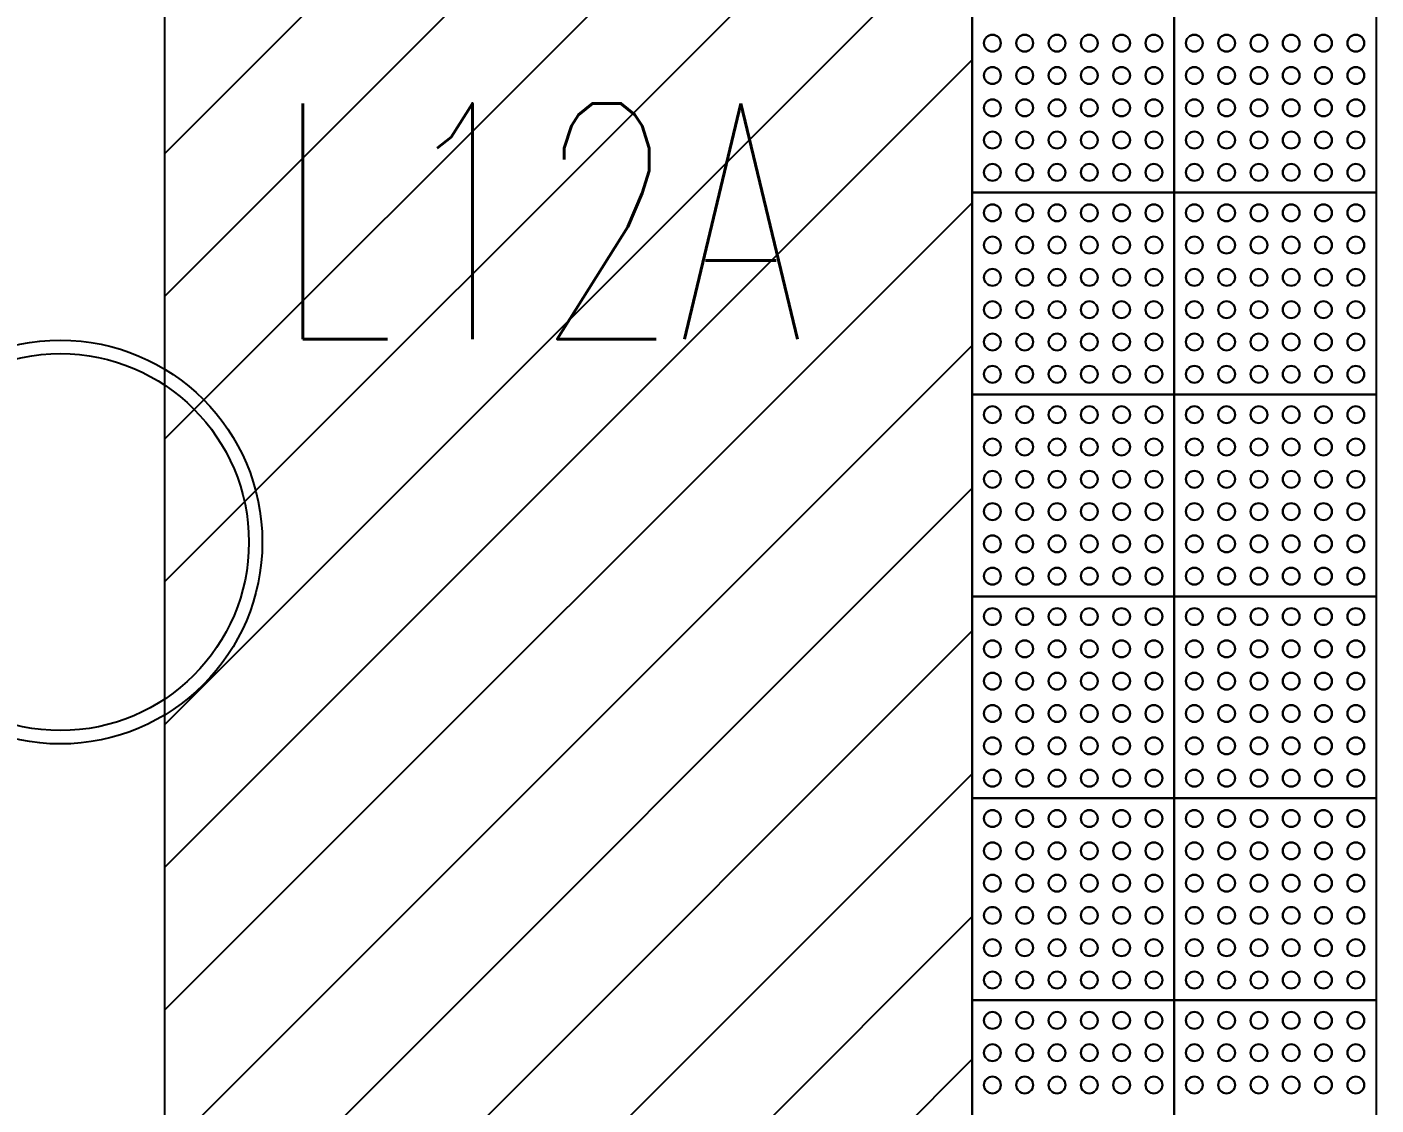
# Model space of a CAD drawing. Header units: millimetres. Extents: x -92759 to 184353, y -15225 to 86714.
# Drawn here: x -56337 to -54333, y 24985 to 26587 of the extents above; entities that cross this region are included whole.
import ezdxf

# ---------------------------------------------------------------- set-up
doc = ezdxf.new("R2010")
doc.units = ezdxf.units.MM
for name, color, linetype in [('0-1', 9, 'Continuous'), ('A-_FLOR----_E', 8, 'Continuous'), ('A-_GENM----_M', 9, 'Continuous'), ('E-LIGHT----E', 1, 'Continuous')]:
    doc.layers.add(name, color=color, linetype=linetype)
doc.layers.add('A-_DETA----_E-6', color=7, linetype='Continuous', true_color=0x969696)
doc.layers.add('A-_DETA----_ED-3', color=7, linetype='Continuous', true_color=0x969696)
doc.styles.add('T3', font='simplex.shx', dxfattribs={"width": 0.7, "height": 300})

# ---------------------------------------------------------------- blocks, each defined once
blk = doc.blocks.new('IDA_Tactile_2_Rows - 2x19-10277044-BLK8_RHH_1ST STOREY PLAN')
at = {"layer": 'A-_GENM----_M'}
for p, q in [((1800, 600), (2100, 600)), ((2100, 300), (2100, 600)), ((2100, 600), (2400, 600)), ((2100, 600), (2100, 300)), ((2400, 300), (2400, 600)), ((2400, 600), (2700, 600)), ((2400, 600), (2400, 300)), ((2700, 300), (2700, 600)), ((2700, 600), (3000, 600)), ((2700, 600), (2700, 300)), ((3000, 300), (3000, 600)), ((3000, 600), (3300, 600)), ((3000, 600), (3000, 300)), ((3300, 300), (3300, 600)), ((3300, 600), (3600, 600)), ((3300, 600), (3300, 300)), ((2100, 300), (1800, 300)), ((1800, 300), (2100, 300)), ((2400, 300), (2100, 300)), ((2100, 0), (2100, 300)), ((2100, 300), (2400, 300)), ((2100, 300), (2100, 0)), ((2700, 300), (2400, 300)), ((2400, 0), (2400, 300)), ((2400, 300), (2700, 300)), ((2400, 300), (2400, 0)), ((3000, 300), (2700, 300)), ((2700, 0), (2700, 300)), ((2700, 300), (3000, 300)), ((2700, 300), (2700, 0)), ((3300, 300), (3000, 300)), ((3000, 0), (3000, 300)), ((3000, 300), (3300, 300)), ((3000, 300), (3000, 0)), ((3600, 300), (3300, 300)), ((3300, 0), (3300, 300)), ((3300, 300), (3600, 300)), ((3300, 300), (3300, 0)), ((2100, 0), (1800, 0)), ((2400, 0), (2100, 0)), ((2700, 0), (2400, 0)), ((3000, 0), (2700, 0)), ((3300, 0), (3000, 0)), ((3600, 0), (3300, 0))]:
    blk.add_line(p, q, dxfattribs=at)
for centre in [(1878, 570), (1878, 570), (1926, 570), (1926, 570), (1974, 570), (1974, 570), (2022, 570), (2022, 570), (2070, 570), (2070, 570), (2130, 570), (2130, 570), (2178, 570), (2178, 570), (2226, 570), (2226, 570), (2274, 570), (2274, 570), (2322, 570), (2322, 570), (2370, 570), (2370, 570), (2430, 570), (2430, 570), (2478, 570), (2478, 570), (2526, 570), (2526, 570), (2574, 570), (2574, 570), (2622, 570), (2622, 570), (2670, 570), (2670, 570), (2730, 570), (2730, 570), (2778, 570), (2778, 570), (2826, 570), (2826, 570), (2874, 570), (2874, 570), (2922, 570), (2922, 570), (2970, 570), (2970, 570), (3030, 570), (3030, 570), (3078, 570), (3078, 570), (3126, 570), (3126, 570), (3174, 570), (3174, 570), (3222, 570), (3222, 570), (3270, 570), (3270, 570), (3330, 570), (3330, 570), (3378, 570), (3378, 570), (3426, 570), (3426, 570), (1878, 522), (1878, 522), (1926, 522), (1926, 522), (1974, 522), (1974, 522), (2022, 522), (2022, 522), (2070, 522), (2070, 522), (2130, 522), (2130, 522), (2178, 522), (2178, 522), (2226, 522), (2226, 522), (2274, 522), (2274, 522), (2322, 522), (2322, 522), (2370, 522), (2370, 522), (2430, 522), (2430, 522), (2478, 522), (2478, 522), (2526, 522), (2526, 522), (2574, 522), (2574, 522), (2622, 522), (2622, 522), (2670, 522), (2670, 522), (2730, 522), (2730, 522), (2778, 522), (2778, 522), (2826, 522), (2826, 522), (2874, 522), (2874, 522), (2922, 522), (2922, 522), (2970, 522), (2970, 522), (3030, 522), (3030, 522), (3078, 522), (3078, 522), (3126, 522), (3126, 522), (3174, 522), (3174, 522), (3222, 522), (3222, 522), (3270, 522), (3270, 522), (3330, 522), (3330, 522), (3378, 522), (3378, 522), (3426, 522), (3426, 522), (1878, 474), (1878, 474), (1926, 474), (1926, 474), (1974, 474), (1974, 474), (2022, 474), (2022, 474), (2070, 474), (2070, 474), (2130, 474), (2130, 474), (2178, 474), (2178, 474), (2226, 474), (2226, 474), (2274, 474), (2274, 474), (2322, 474), (2322, 474), (2370, 474), (2370, 474), (2430, 474), (2430, 474), (2478, 474), (2478, 474), (2526, 474), (2526, 474), (2574, 474), (2574, 474), (2622, 474), (2622, 474), (2670, 474), (2670, 474), (2730, 474), (2730, 474), (2778, 474), (2778, 474), (2826, 474), (2826, 474), (2874, 474), (2874, 474), (2922, 474), (2922, 474), (2970, 474), (2970, 474), (3030, 474), (3030, 474), (3078, 474), (3078, 474), (3126, 474), (3126, 474), (3174, 474), (3174, 474), (3222, 474), (3222, 474), (3270, 474), (3270, 474), (3330, 474), (3330, 474), (3378, 474), (3378, 474), (3426, 474), (3426, 474), (1878, 426), (1878, 426), (1926, 426), (1926, 426), (1974, 426), (1974, 426), (2022, 426), (2022, 426), (2070, 426), (2070, 426), (2130, 426), (2130, 426), (2178, 426), (2178, 426), (2226, 426), (2226, 426), (2274, 426), (2274, 426), (2322, 426), (2322, 426), (2370, 426), (2370, 426), (2430, 426), (2430, 426), (2478, 426), (2478, 426), (2526, 426), (2526, 426), (2574, 426), (2574, 426), (2622, 426), (2622, 426), (2670, 426), (2670, 426), (2730, 426), (2730, 426), (2778, 426), (2778, 426), (2826, 426), (2826, 426), (2874, 426), (2874, 426), (2922, 426), (2922, 426), (2970, 426), (2970, 426), (3030, 426), (3030, 426), (3078, 426), (3078, 426), (3126, 426), (3126, 426), (3174, 426), (3174, 426), (3222, 426), (3222, 426), (3270, 426), (3270, 426), (3330, 426), (3330, 426), (3378, 426), (3378, 426), (3426, 426), (3426, 426), (1878, 378), (1878, 378), (1926, 378), (1926, 378), (1974, 378), (1974, 378), (2022, 378), (2022, 378), (2070, 378), (2070, 378), (2130, 378), (2130, 378), (2178, 378), (2178, 378), (2226, 378), (2226, 378), (2274, 378), (2274, 378), (2322, 378), (2322, 378), (2370, 378), (2370, 378), (2430, 378), (2430, 378), (2478, 378), (2478, 378), (2526, 378), (2526, 378), (2574, 378), (2574, 378), (2622, 378), (2622, 378), (2670, 378), (2670, 378), (2730, 378), (2730, 378), (2778, 378), (2778, 378), (2826, 378), (2826, 378), (2874, 378), (2874, 378), (2922, 378), (2922, 378), (2970, 378), (2970, 378), (3030, 378), (3030, 378), (3078, 378), (3078, 378), (3126, 378), (3126, 378), (3174, 378), (3174, 378), (3222, 378), (3222, 378), (3270, 378), (3270, 378), (3330, 378), (3330, 378), (3378, 378), (3378, 378), (3426, 378), (3426, 378), (1878, 330), (1878, 330), (1926, 330), (1926, 330), (1974, 330), (1974, 330), (2022, 330), (2022, 330), (2070, 330), (2070, 330), (2130, 330), (2130, 330), (2178, 330), (2178, 330), (2226, 330), (2226, 330), (2274, 330), (2274, 330), (2322, 330), (2322, 330), (2370, 330), (2370, 330), (2430, 330), (2430, 330), (2478, 330), (2478, 330), (2526, 330), (2526, 330), (2574, 330), (2574, 330), (2622, 330), (2622, 330), (2670, 330), (2670, 330), (2730, 330), (2730, 330), (2778, 330), (2778, 330), (2826, 330), (2826, 330), (2874, 330), (2874, 330), (2922, 330), (2922, 330), (2970, 330), (2970, 330), (3030, 330), (3030, 330), (3078, 330), (3078, 330), (3126, 330), (3126, 330), (3174, 330), (3174, 330), (3222, 330), (3222, 330), (3270, 330), (3270, 330), (3330, 330), (3330, 330), (3378, 330), (3378, 330), (3426, 330), (3426, 330), (1878, 270), (1878, 270), (1926, 270), (1926, 270), (1974, 270), (1974, 270), (2022, 270), (2022, 270), (2070, 270), (2070, 270), (2130, 270), (2130, 270), (2178, 270), (2178, 270), (2226, 270), (2226, 270), (2274, 270), (2274, 270), (2322, 270), (2322, 270), (2370, 270), (2370, 270), (2430, 270), (2430, 270), (2478, 270), (2478, 270), (2526, 270), (2526, 270), (2574, 270), (2574, 270), (2622, 270), (2622, 270), (2670, 270), (2670, 270), (2730, 270), (2730, 270), (2778, 270), (2778, 270), (2826, 270), (2826, 270), (2874, 270), (2874, 270), (2922, 270), (2922, 270), (2970, 270), (2970, 270), (3030, 270), (3030, 270), (3078, 270), (3078, 270), (3126, 270), (3126, 270), (3174, 270), (3174, 270), (3222, 270), (3222, 270), (3270, 270), (3270, 270), (3330, 270), (3330, 270), (3378, 270), (3378, 270), (3426, 270), (3426, 270), (1878, 222), (1878, 222), (1926, 222), (1926, 222), (1974, 222), (1974, 222), (2022, 222), (2022, 222), (2070, 222), (2070, 222), (2130, 222), (2130, 222), (2178, 222), (2178, 222), (2226, 222), (2226, 222), (2274, 222), (2274, 222), (2322, 222), (2322, 222), (2370, 222), (2370, 222), (2430, 222), (2430, 222), (2478, 222), (2478, 222), (2526, 222), (2526, 222), (2574, 222), (2574, 222), (2622, 222), (2622, 222), (2670, 222), (2670, 222), (2730, 222), (2730, 222), (2778, 222), (2778, 222), (2826, 222), (2826, 222), (2874, 222), (2874, 222), (2922, 222), (2922, 222), (2970, 222), (2970, 222), (3030, 222), (3030, 222), (3078, 222), (3078, 222), (3126, 222), (3126, 222), (3174, 222), (3174, 222), (3222, 222), (3222, 222), (3270, 222), (3270, 222), (3330, 222), (3330, 222), (3378, 222), (3378, 222), (3426, 222), (3426, 222), (1878, 174), (1878, 174), (1926, 174), (1926, 174), (1974, 174), (1974, 174), (2022, 174), (2022, 174), (2070, 174), (2070, 174), (2130, 174), (2130, 174), (2178, 174), (2178, 174), (2226, 174), (2226, 174), (2274, 174), (2274, 174), (2322, 174), (2322, 174), (2370, 174), (2370, 174), (2430, 174), (2430, 174), (2478, 174), (2478, 174), (2526, 174), (2526, 174), (2574, 174), (2574, 174), (2622, 174), (2622, 174), (2670, 174), (2670, 174), (2730, 174), (2730, 174), (2778, 174), (2778, 174), (2826, 174), (2826, 174), (2874, 174), (2874, 174), (2922, 174), (2922, 174), (2970, 174), (2970, 174), (3030, 174), (3030, 174), (3078, 174), (3078, 174), (3126, 174), (3126, 174), (3174, 174), (3174, 174), (3222, 174), (3222, 174), (3270, 174), (3270, 174), (3330, 174), (3330, 174), (3378, 174), (3378, 174), (3426, 174), (3426, 174), (1878, 126), (1878, 126), (1926, 126), (1926, 126), (1974, 126), (1974, 126), (2022, 126), (2022, 126), (2070, 126), (2070, 126), (2130, 126), (2130, 126), (2178, 126), (2178, 126), (2226, 126), (2226, 126), (2274, 126), (2274, 126), (2322, 126), (2322, 126), (2370, 126), (2370, 126), (2430, 126), (2430, 126), (2478, 126), (2478, 126), (2526, 126), (2526, 126), (2574, 126), (2574, 126), (2622, 126), (2622, 126), (2670, 126), (2670, 126), (2730, 126), (2730, 126), (2778, 126), (2778, 126), (2826, 126), (2826, 126), (2874, 126), (2874, 126), (2922, 126), (2922, 126), (2970, 126), (2970, 126), (3030, 126), (3030, 126), (3078, 126), (3078, 126), (3126, 126), (3126, 126), (3174, 126), (3174, 126), (3222, 126), (3222, 126), (3270, 126), (3270, 126), (3330, 126), (3330, 126), (3378, 126), (3378, 126), (3426, 126), (3426, 126), (1878, 78), (1878, 78), (1926, 78), (1926, 78), (1974, 78), (1974, 78), (2022, 78), (2022, 78), (2070, 78), (2070, 78), (2130, 78), (2130, 78), (2178, 78), (2178, 78), (2226, 78), (2226, 78), (2274, 78), (2274, 78), (2322, 78), (2322, 78), (2370, 78), (2370, 78), (2430, 78), (2430, 78), (2478, 78), (2478, 78), (2526, 78), (2526, 78), (2574, 78), (2574, 78), (2622, 78), (2622, 78), (2670, 78), (2670, 78), (2730, 78), (2730, 78), (2778, 78), (2778, 78), (2826, 78), (2826, 78), (2874, 78), (2874, 78), (2922, 78), (2922, 78), (2970, 78), (2970, 78), (3030, 78), (3030, 78), (3078, 78), (3078, 78), (3126, 78), (3126, 78), (3174, 78), (3174, 78), (3222, 78), (3222, 78), (3270, 78), (3270, 78), (3330, 78), (3330, 78), (3378, 78), (3378, 78), (3426, 78), (3426, 78), (1878, 30), (1878, 30), (1926, 30), (1926, 30), (1974, 30), (1974, 30), (2022, 30), (2022, 30), (2070, 30), (2070, 30), (2130, 30), (2130, 30), (2178, 30), (2178, 30), (2226, 30), (2226, 30), (2274, 30), (2274, 30), (2322, 30), (2322, 30), (2370, 30), (2370, 30), (2430, 30), (2430, 30), (2478, 30), (2478, 30), (2526, 30), (2526, 30), (2574, 30), (2574, 30), (2622, 30), (2622, 30), (2670, 30), (2670, 30), (2730, 30), (2730, 30), (2778, 30), (2778, 30), (2826, 30), (2826, 30), (2874, 30), (2874, 30), (2922, 30), (2922, 30), (2970, 30), (2970, 30), (3030, 30), (3030, 30), (3078, 30), (3078, 30), (3126, 30), (3126, 30), (3174, 30), (3174, 30), (3222, 30), (3222, 30), (3270, 30), (3270, 30), (3330, 30), (3330, 30), (3378, 30), (3378, 30), (3426, 30), (3426, 30)]:
    blk.add_circle(centre, 12.5, dxfattribs=at)
for centre, start, end in [((1878, 570), 0, 180), ((1926, 570), 0, 180), ((1974, 570), 0, 180), ((2022, 570), 0, 180), ((2070, 570), 0, 180), ((2130, 570), 0, 180), ((2178, 570), 0, 180), ((2226, 570), 0, 180), ((2274, 570), 0, 180), ((2322, 570), 0, 180), ((2370, 570), 0, 180), ((2430, 570), 0, 180), ((2478, 570), 0, 180), ((2526, 570), 0, 180), ((2574, 570), 0, 180), ((2622, 570), 0, 180), ((2670, 570), 0, 180), ((2730, 570), 0, 180), ((2778, 570), 0, 180), ((2826, 570), 0, 180), ((2874, 570), 0, 180), ((2922, 570), 0, 180), ((2970, 570), 0, 180), ((3030, 570), 0, 180), ((3078, 570), 0, 180), ((3126, 570), 0, 180), ((3174, 570), 0, 180), ((3222, 570), 0, 180), ((3270, 570), 0, 180), ((3330, 570), 0, 180), ((3378, 570), 0, 180), ((3426, 570), 0, 180), ((1878, 570), 180, 360), ((1926, 570), 180, 360), ((1974, 570), 180, 360), ((2022, 570), 180, 360), ((2070, 570), 180, 360), ((2130, 570), 180, 0), ((2178, 570), 180, 360), ((2226, 570), 180, 360), ((2274, 570), 180, 360), ((2322, 570), 180, 360), ((2370, 570), 180, 360), ((2430, 570), 180, 0), ((2478, 570), 180, 360), ((2526, 570), 180, 360), ((2574, 570), 180, 360), ((2622, 570), 180, 360), ((2670, 570), 180, 360), ((2730, 570), 180, 0), ((2778, 570), 180, 360), ((2826, 570), 180, 360), ((2874, 570), 180, 360), ((2922, 570), 180, 360), ((2970, 570), 180, 360), ((3030, 570), 180, 0), ((3078, 570), 180, 360), ((3126, 570), 180, 360), ((3174, 570), 180, 360), ((3222, 570), 180, 360), ((3270, 570), 180, 360), ((3330, 570), 180, 0), ((3378, 570), 180, 360), ((3426, 570), 180, 360), ((1878, 522), 0, 180), ((1878, 522), 180, 0), ((1926, 522), 0, 180), ((1926, 522), 180, 360), ((1974, 522), 0, 180), ((1974, 522), 180, 0), ((2022, 522), 0, 180), ((2022, 522), 180, 0), ((2070, 522), 0, 180), ((2070, 522), 180, 360), ((2130, 522), 0, 180), ((2130, 522), 180, 360), ((2178, 522), 0, 180), ((2178, 522), 180, 0), ((2226, 522), 0, 180), ((2226, 522), 180, 360), ((2274, 522), 0, 180), ((2274, 522), 180, 0), ((2322, 522), 0, 180), ((2322, 522), 180, 0), ((2370, 522), 0, 180), ((2370, 522), 180, 360), ((2430, 522), 0, 180), ((2430, 522), 180, 360), ((2478, 522), 0, 180), ((2478, 522), 180, 0), ((2526, 522), 0, 180), ((2526, 522), 180, 360), ((2574, 522), 0, 180), ((2574, 522), 180, 0), ((2622, 522), 0, 180), ((2622, 522), 180, 0), ((2670, 522), 0, 180), ((2670, 522), 180, 360), ((2730, 522), 0, 180), ((2730, 522), 180, 360), ((2778, 522), 0, 180), ((2778, 522), 180, 0), ((2826, 522), 0, 180), ((2826, 522), 180, 360), ((2874, 522), 0, 180), ((2874, 522), 180, 0), ((2922, 522), 0, 180), ((2922, 522), 180, 0), ((2970, 522), 0, 180), ((2970, 522), 180, 360), ((3030, 522), 0, 180), ((3030, 522), 180, 360), ((3078, 522), 0, 180), ((3078, 522), 180, 0), ((3126, 522), 0, 180), ((3126, 522), 180, 360), ((3174, 522), 0, 180), ((3174, 522), 180, 0), ((3222, 522), 0, 180), ((3222, 522), 180, 0), ((3270, 522), 0, 180), ((3270, 522), 180, 360), ((3330, 522), 0, 180), ((3330, 522), 180, 360), ((3378, 522), 0, 180), ((3378, 522), 180, 0), ((3426, 522), 0, 180), ((3426, 522), 180, 360), ((1878, 474), 0, 180), ((1926, 474), 0, 180), ((1974, 474), 0, 180), ((2022, 474), 0, 180), ((2070, 474), 0, 180), ((2130, 474), 0, 180), ((2178, 474), 0, 180), ((2226, 474), 0, 180), ((2274, 474), 0, 180), ((2322, 474), 0, 180), ((2370, 474), 0, 180), ((2430, 474), 0, 180), ((2478, 474), 0, 180), ((2526, 474), 0, 180), ((2574, 474), 0, 180), ((2622, 474), 0, 180), ((2670, 474), 0, 180), ((2730, 474), 0, 180), ((2778, 474), 0, 180), ((2826, 474), 0, 180), ((2874, 474), 0, 180), ((2922, 474), 0, 180), ((2970, 474), 0, 180), ((3030, 474), 0, 180), ((3078, 474), 0, 180), ((3126, 474), 0, 180), ((3174, 474), 0, 180), ((3222, 474), 0, 180), ((3270, 474), 0, 180), ((3330, 474), 0, 180), ((3378, 474), 0, 180), ((3426, 474), 0, 180), ((1878, 474), 180, 360), ((1926, 474), 180, 360), ((1974, 474), 180, 360), ((2022, 474), 180, 360), ((2070, 474), 180, 360), ((2130, 474), 180, 360), ((2178, 474), 180, 360), ((2226, 474), 180, 360), ((2274, 474), 180, 360), ((2322, 474), 180, 360), ((2370, 474), 180, 360), ((2430, 474), 180, 360), ((2478, 474), 180, 360), ((2526, 474), 180, 360), ((2574, 474), 180, 360), ((2622, 474), 180, 360), ((2670, 474), 180, 360), ((2730, 474), 180, 360), ((2778, 474), 180, 360), ((2826, 474), 180, 360), ((2874, 474), 180, 360), ((2922, 474), 180, 360), ((2970, 474), 180, 360), ((3030, 474), 180, 360), ((3078, 474), 180, 360), ((3126, 474), 180, 360), ((3174, 474), 180, 360), ((3222, 474), 180, 360), ((3270, 474), 180, 360), ((3330, 474), 180, 360), ((3378, 474), 180, 360), ((3426, 474), 180, 360), ((1878, 426), 0, 180), ((1878, 426), 180, 360), ((1926, 426), 0, 180), ((1926, 426), 180, 360), ((1974, 426), 0, 180), ((1974, 426), 180, 360), ((2022, 426), 0, 180), ((2022, 426), 180, 360), ((2070, 426), 0, 180), ((2070, 426), 180, 360), ((2130, 426), 0, 180), ((2130, 426), 180, 360), ((2178, 426), 0, 180), ((2178, 426), 180, 360), ((2226, 426), 0, 180), ((2226, 426), 180, 360), ((2274, 426), 0, 180), ((2274, 426), 180, 360), ((2322, 426), 0, 180), ((2322, 426), 180, 360), ((2370, 426), 0, 180), ((2370, 426), 180, 360), ((2430, 426), 0, 180), ((2430, 426), 180, 360), ((2478, 426), 0, 180), ((2478, 426), 180, 360), ((2526, 426), 0, 180), ((2526, 426), 180, 360), ((2574, 426), 0, 180), ((2574, 426), 180, 360), ((2622, 426), 0, 180), ((2622, 426), 180, 360), ((2670, 426), 0, 180), ((2670, 426), 180, 360), ((2730, 426), 0, 180), ((2730, 426), 180, 360), ((2778, 426), 0, 180), ((2778, 426), 180, 360), ((2826, 426), 0, 180), ((2826, 426), 180, 360), ((2874, 426), 0, 180), ((2874, 426), 180, 360), ((2922, 426), 0, 180), ((2922, 426), 180, 360), ((2970, 426), 0, 180), ((2970, 426), 180, 360), ((3030, 426), 0, 180), ((3030, 426), 180, 360), ((3078, 426), 0, 180), ((3078, 426), 180, 360), ((3126, 426), 0, 180), ((3126, 426), 180, 360), ((3174, 426), 0, 180), ((3174, 426), 180, 360), ((3222, 426), 0, 180), ((3222, 426), 180, 360), ((3270, 426), 0, 180), ((3270, 426), 180, 360), ((3330, 426), 0, 180), ((3330, 426), 180, 360), ((3378, 426), 0, 180), ((3378, 426), 180, 360), ((3426, 426), 0, 180), ((3426, 426), 180, 360), ((1878, 378), 0, 180), ((1926, 378), 0, 180), ((1974, 378), 0, 180), ((2022, 378), 0, 180), ((2070, 378), 0, 180), ((2130, 378), 0, 180), ((2178, 378), 0, 180), ((2226, 378), 0, 180), ((2274, 378), 0, 180), ((2322, 378), 0, 180), ((2370, 378), 0, 180), ((2430, 378), 0, 180), ((2478, 378), 0, 180), ((2526, 378), 0, 180), ((2574, 378), 0, 180), ((2622, 378), 0, 180), ((2670, 378), 0, 180), ((2730, 378), 0, 180), ((2778, 378), 0, 180), ((2826, 378), 0, 180), ((2874, 378), 0, 180), ((2922, 378), 0, 180), ((2970, 378), 0, 180), ((3030, 378), 0, 180), ((3078, 378), 0, 180), ((3126, 378), 0, 180), ((3174, 378), 0, 180), ((3222, 378), 0, 180), ((3270, 378), 0, 180), ((3330, 378), 0, 180), ((3378, 378), 0, 180), ((3426, 378), 0, 180), ((1878, 378), 180, 360), ((1926, 378), 180, 360), ((1974, 378), 180, 360), ((2022, 378), 180, 360), ((2070, 378), 180, 360), ((2130, 378), 180, 360), ((2178, 378), 180, 360), ((2226, 378), 180, 360), ((2274, 378), 180, 360), ((2322, 378), 180, 360), ((2370, 378), 180, 360), ((2430, 378), 180, 360), ((2478, 378), 180, 360), ((2526, 378), 180, 360), ((2574, 378), 180, 360), ((2622, 378), 180, 360), ((2670, 378), 180, 360), ((2730, 378), 180, 360), ((2778, 378), 180, 360), ((2826, 378), 180, 360), ((2874, 378), 180, 360), ((2922, 378), 180, 360), ((2970, 378), 180, 360), ((3030, 378), 180, 360), ((3078, 378), 180, 360), ((3126, 378), 180, 360), ((3174, 378), 180, 360), ((3222, 378), 180, 360), ((3270, 378), 180, 360), ((3330, 378), 180, 360), ((3378, 378), 180, 360), ((3426, 378), 180, 360), ((1878, 330), 0, 180), ((1926, 330), 0, 180), ((1974, 330), 0, 180), ((2022, 330), 0, 180), ((2070, 330), 0, 180), ((2130, 330), 0, 180), ((2178, 330), 0, 180), ((2226, 330), 0, 180), ((2274, 330), 0, 180), ((2322, 330), 0, 180), ((2370, 330), 0, 180), ((2430, 330), 0, 180), ((2478, 330), 0, 180), ((2526, 330), 0, 180), ((2574, 330), 0, 180), ((2622, 330), 0, 180), ((2670, 330), 0, 180), ((2730, 330), 0, 180), ((2778, 330), 0, 180), ((2826, 330), 0, 180), ((2874, 330), 0, 180), ((2922, 330), 0, 180), ((2970, 330), 0, 180), ((3030, 330), 0, 180), ((3078, 330), 0, 180), ((3126, 330), 0, 180), ((3174, 330), 0, 180), ((3222, 330), 0, 180), ((3270, 330), 0, 180), ((3330, 330), 0, 180), ((3378, 330), 0, 180), ((3426, 330), 0, 180), ((1878, 330), 180, 360), ((1926, 330), 180, 360), ((1974, 330), 180, 360), ((2022, 330), 180, 360), ((2070, 330), 180, 360), ((2130, 330), 180, 360), ((2178, 330), 180, 360), ((2226, 330), 180, 360), ((2274, 330), 180, 360), ((2322, 330), 180, 360), ((2370, 330), 180, 360), ((2430, 330), 180, 360), ((2478, 330), 180, 360), ((2526, 330), 180, 360), ((2574, 330), 180, 360), ((2622, 330), 180, 360), ((2670, 330), 180, 360), ((2730, 330), 180, 360), ((2778, 330), 180, 360), ((2826, 330), 180, 360), ((2874, 330), 180, 360), ((2922, 330), 180, 360), ((2970, 330), 180, 360), ((3030, 330), 180, 360), ((3078, 330), 180, 360), ((3126, 330), 180, 360), ((3174, 330), 180, 360), ((3222, 330), 180, 360), ((3270, 330), 180, 360), ((3330, 330), 180, 360), ((3378, 330), 180, 360), ((3426, 330), 180, 360), ((1878, 270), 0, 180), ((1926, 270), 0, 180), ((1974, 270), 0, 180), ((2022, 270), 0, 180), ((2070, 270), 0, 180), ((2130, 270), 0, 180), ((2178, 270), 0, 180), ((2226, 270), 0, 180), ((2274, 270), 0, 180), ((2322, 270), 0, 180), ((2370, 270), 0, 180), ((2430, 270), 0, 180), ((2478, 270), 0, 180), ((2526, 270), 0, 180), ((2574, 270), 0, 180), ((2622, 270), 0, 180), ((2670, 270), 0, 180), ((2730, 270), 0, 180), ((2778, 270), 0, 180), ((2826, 270), 0, 180), ((2874, 270), 0, 180), ((2922, 270), 0, 180), ((2970, 270), 0, 180), ((3030, 270), 0, 180), ((3078, 270), 0, 180), ((3126, 270), 0, 180), ((3174, 270), 0, 180), ((3222, 270), 0, 180), ((3270, 270), 0, 180), ((3330, 270), 0, 180), ((3378, 270), 0, 180), ((3426, 270), 0, 180), ((1878, 270), 180, 360), ((1926, 270), 180, 360), ((1974, 270), 180, 360), ((2022, 270), 180, 360), ((2070, 270), 180, 360), ((2130, 270), 180, 360), ((2178, 270), 180, 360), ((2226, 270), 180, 360), ((2274, 270), 180, 360), ((2322, 270), 180, 360), ((2370, 270), 180, 360), ((2430, 270), 180, 360), ((2478, 270), 180, 360), ((2526, 270), 180, 360), ((2574, 270), 180, 360), ((2622, 270), 180, 360), ((2670, 270), 180, 360), ((2730, 270), 180, 360), ((2778, 270), 180, 360), ((2826, 270), 180, 360), ((2874, 270), 180, 360), ((2922, 270), 180, 360), ((2970, 270), 180, 360), ((3030, 270), 180, 360), ((3078, 270), 180, 360), ((3126, 270), 180, 360), ((3174, 270), 180, 360), ((3222, 270), 180, 360), ((3270, 270), 180, 360), ((3330, 270), 180, 360), ((3378, 270), 180, 360), ((3426, 270), 180, 360), ((1878, 222), 0, 180), ((1878, 222), 180, 360), ((1926, 222), 0, 180), ((1926, 222), 180, 360), ((1974, 222), 0, 180), ((1974, 222), 180, 360), ((2022, 222), 0, 180), ((2022, 222), 180, 360), ((2070, 222), 0, 180), ((2070, 222), 180, 360), ((2130, 222), 0, 180), ((2130, 222), 180, 360), ((2178, 222), 0, 180), ((2178, 222), 180, 360), ((2226, 222), 0, 180), ((2226, 222), 180, 360), ((2274, 222), 0, 180), ((2274, 222), 180, 360), ((2322, 222), 0, 180), ((2322, 222), 180, 360), ((2370, 222), 0, 180), ((2370, 222), 180, 360), ((2430, 222), 0, 180), ((2430, 222), 180, 360), ((2478, 222), 0, 180), ((2478, 222), 180, 360), ((2526, 222), 0, 180), ((2526, 222), 180, 360), ((2574, 222), 0, 180), ((2574, 222), 180, 360), ((2622, 222), 0, 180), ((2622, 222), 180, 360), ((2670, 222), 0, 180), ((2670, 222), 180, 360), ((2730, 222), 0, 180), ((2730, 222), 180, 360), ((2778, 222), 0, 180), ((2778, 222), 180, 360), ((2826, 222), 0, 180), ((2826, 222), 180, 360), ((2874, 222), 0, 180), ((2874, 222), 180, 360), ((2922, 222), 0, 180), ((2922, 222), 180, 360), ((2970, 222), 0, 180), ((2970, 222), 180, 360), ((3030, 222), 0, 180), ((3030, 222), 180, 360), ((3078, 222), 0, 180), ((3078, 222), 180, 360), ((3126, 222), 0, 180), ((3126, 222), 180, 360), ((3174, 222), 0, 180), ((3174, 222), 180, 360), ((3222, 222), 0, 180), ((3222, 222), 180, 360), ((3270, 222), 0, 180), ((3270, 222), 180, 360), ((3330, 222), 0, 180), ((3330, 222), 180, 360), ((3378, 222), 0, 180), ((3378, 222), 180, 360), ((3426, 222), 0, 180), ((3426, 222), 180, 360), ((1878, 174), 0, 180), ((1926, 174), 0, 180), ((1974, 174), 0, 180), ((2022, 174), 0, 180), ((2070, 174), 0, 180), ((2130, 174), 0, 180), ((2178, 174), 0, 180), ((2226, 174), 0, 180), ((2274, 174), 0, 180), ((2322, 174), 0, 180), ((2370, 174), 0, 180), ((2430, 174), 0, 180), ((2478, 174), 0, 180), ((2526, 174), 0, 180), ((2574, 174), 0, 180), ((2622, 174), 0, 180), ((2670, 174), 0, 180), ((2730, 174), 0, 180), ((2778, 174), 0, 180), ((2826, 174), 0, 180), ((2874, 174), 0, 180), ((2922, 174), 0, 180), ((2970, 174), 0, 180), ((3030, 174), 0, 180), ((3078, 174), 0, 180), ((3126, 174), 0, 180), ((3174, 174), 0, 180), ((3222, 174), 0, 180), ((3270, 174), 0, 180), ((3330, 174), 0, 180), ((3378, 174), 0, 180), ((3426, 174), 0, 180), ((1878, 174), 180, 360), ((1926, 174), 180, 360), ((1974, 174), 180, 360), ((2022, 174), 180, 360), ((2070, 174), 180, 360), ((2130, 174), 180, 360), ((2178, 174), 180, 360), ((2226, 174), 180, 360), ((2274, 174), 180, 360), ((2322, 174), 180, 360), ((2370, 174), 180, 360), ((2430, 174), 180, 360), ((2478, 174), 180, 360), ((2526, 174), 180, 360), ((2574, 174), 180, 360), ((2622, 174), 180, 360), ((2670, 174), 180, 360), ((2730, 174), 180, 360), ((2778, 174), 180, 360), ((2826, 174), 180, 360), ((2874, 174), 180, 360), ((2922, 174), 180, 360), ((2970, 174), 180, 360), ((3030, 174), 180, 360), ((3078, 174), 180, 360), ((3126, 174), 180, 360), ((3174, 174), 180, 360), ((3222, 174), 180, 360), ((3270, 174), 180, 360), ((3330, 174), 180, 360), ((3378, 174), 180, 360), ((3426, 174), 180, 360), ((1878, 126), 0, 180), ((1878, 126), 180, 360), ((1926, 126), 0, 180), ((1926, 126), 180, 360), ((1974, 126), 0, 180), ((1974, 126), 180, 360), ((2022, 126), 0, 180), ((2022, 126), 180, 360), ((2070, 126), 0, 180), ((2070, 126), 180, 360), ((2130, 126), 0, 180), ((2130, 126), 180, 360), ((2178, 126), 0, 180), ((2178, 126), 180, 360), ((2226, 126), 0, 180), ((2226, 126), 180, 360), ((2274, 126), 0, 180), ((2274, 126), 180, 360), ((2322, 126), 0, 180), ((2322, 126), 180, 360), ((2370, 126), 0, 180), ((2370, 126), 180, 360), ((2430, 126), 0, 180), ((2430, 126), 180, 360), ((2478, 126), 0, 180), ((2478, 126), 180, 360), ((2526, 126), 0, 180), ((2526, 126), 180, 360), ((2574, 126), 0, 180), ((2574, 126), 180, 360), ((2622, 126), 0, 180), ((2622, 126), 180, 360), ((2670, 126), 0, 180), ((2670, 126), 180, 360), ((2730, 126), 0, 180), ((2730, 126), 180, 360), ((2778, 126), 0, 180), ((2778, 126), 180, 360), ((2826, 126), 0, 180), ((2826, 126), 180, 360), ((2874, 126), 0, 180), ((2874, 126), 180, 360), ((2922, 126), 0, 180), ((2922, 126), 180, 360), ((2970, 126), 0, 180), ((2970, 126), 180, 360), ((3030, 126), 0, 180), ((3030, 126), 180, 360), ((3078, 126), 0, 180), ((3078, 126), 180, 360), ((3126, 126), 0, 180), ((3126, 126), 180, 360), ((3174, 126), 0, 180), ((3174, 126), 180, 360), ((3222, 126), 0, 180), ((3222, 126), 180, 360), ((3270, 126), 0, 180), ((3270, 126), 180, 360), ((3330, 126), 0, 180), ((3330, 126), 180, 360), ((3378, 126), 0, 180), ((3378, 126), 180, 360), ((3426, 126), 0, 180), ((3426, 126), 180, 360), ((1878, 78), 0, 180), ((1926, 78), 0, 180), ((1974, 78), 0, 180), ((2022, 78), 0, 180), ((2070, 78), 0, 180), ((2130, 78), 0, 180), ((2178, 78), 0, 180), ((2226, 78), 0, 180), ((2274, 78), 0, 180), ((2322, 78), 0, 180), ((2370, 78), 0, 180), ((2430, 78), 0, 180), ((2478, 78), 0, 180), ((2526, 78), 0, 180), ((2574, 78), 0, 180), ((2622, 78), 0, 180), ((2670, 78), 0, 180), ((2730, 78), 0, 180), ((2778, 78), 0, 180), ((2826, 78), 0, 180), ((2874, 78), 0, 180), ((2922, 78), 0, 180), ((2970, 78), 0, 180), ((3030, 78), 0, 180), ((3078, 78), 0, 180), ((3126, 78), 0, 180), ((3174, 78), 0, 180), ((3222, 78), 0, 180), ((3270, 78), 0, 180), ((3330, 78), 0, 180), ((3378, 78), 0, 180), ((3426, 78), 0, 180), ((1878, 78), 180, 360), ((1926, 78), 180, 360), ((1974, 78), 180, 360), ((2022, 78), 180, 360), ((2070, 78), 180, 360), ((2130, 78), 180, 360), ((2178, 78), 180, 360), ((2226, 78), 180, 360), ((2274, 78), 180, 360), ((2322, 78), 180, 360), ((2370, 78), 180, 360), ((2430, 78), 180, 360), ((2478, 78), 180, 360), ((2526, 78), 180, 360), ((2574, 78), 180, 360), ((2622, 78), 180, 360), ((2670, 78), 180, 360), ((2730, 78), 180, 360), ((2778, 78), 180, 360), ((2826, 78), 180, 360), ((2874, 78), 180, 360), ((2922, 78), 180, 360), ((2970, 78), 180, 360), ((3030, 78), 180, 360), ((3078, 78), 180, 360), ((3126, 78), 180, 360), ((3174, 78), 180, 360), ((3222, 78), 180, 360), ((3270, 78), 180, 360), ((3330, 78), 180, 360), ((3378, 78), 180, 360), ((3426, 78), 180, 360), ((1878, 30), 0, 180), ((1926, 30), 0, 180), ((1974, 30), 0, 180), ((2022, 30), 0, 180), ((2070, 30), 0, 180), ((2130, 30), 0, 180), ((2178, 30), 0, 180), ((2226, 30), 0, 180), ((2274, 30), 0, 180), ((2322, 30), 0, 180), ((2370, 30), 0, 180), ((2430, 30), 0, 180), ((2478, 30), 0, 180), ((2526, 30), 0, 180), ((2574, 30), 0, 180), ((2622, 30), 0, 180), ((2670, 30), 0, 180), ((2730, 30), 0, 180), ((2778, 30), 0, 180), ((2826, 30), 0, 180), ((2874, 30), 0, 180), ((2922, 30), 0, 180), ((2970, 30), 0, 180), ((3030, 30), 0, 180), ((3078, 30), 0, 180), ((3126, 30), 0, 180), ((3174, 30), 0, 180), ((3222, 30), 0, 180), ((3270, 30), 0, 180), ((3330, 30), 0, 180), ((3378, 30), 0, 180), ((3426, 30), 0, 180), ((1878, 30), 180, 360), ((1926, 30), 180, 360), ((1974, 30), 180, 360), ((2022, 30), 180, 360), ((2070, 30), 180, 360), ((2130, 30), 180, 360), ((2178, 30), 180, 360), ((2226, 30), 180, 360), ((2274, 30), 180, 360), ((2322, 30), 180, 360), ((2370, 30), 180, 360), ((2430, 30), 180, 360), ((2478, 30), 180, 360), ((2526, 30), 180, 360), ((2574, 30), 180, 360), ((2622, 30), 180, 360), ((2670, 30), 180, 360), ((2730, 30), 180, 360), ((2778, 30), 180, 360), ((2826, 30), 180, 360), ((2874, 30), 180, 360), ((2922, 30), 180, 360), ((2970, 30), 180, 360), ((3030, 30), 180, 360), ((3078, 30), 180, 360), ((3126, 30), 180, 360), ((3174, 30), 180, 360), ((3222, 30), 180, 360), ((3270, 30), 180, 360), ((3330, 30), 180, 360), ((3378, 30), 180, 360), ((3426, 30), 180, 360)]:
    blk.add_arc(centre, 12.5, start, end, dxfattribs=at)
blk = doc.blocks.new('A$Cb2bf8f38')
at = {"layer": 'A-_DETA----_ED-3'}
h = blk.add_hatch(dxfattribs=at)
h.set_pattern_fill('FP_26', color=256, style=0, pattern_type=2)
h.set_pattern_definition([(45, (-11870.95, 40538.29), (-106.066, 106.066), [])])
h.paths.add_polyline_path([(-13200, -10628.4), (-13193.8, -10471.5), (-13175.4, -10315.6), (-13144.7, -10161.5), (-13102.1, -10010.4), (-13047.8, -9863.1), (-12982, -9720.4), (-12905.3, -9583.4), (-12818, -9452.9), (-12720.8, -9329.5), (-12479.2, -9070.5), (-12382, -8947.1), (-12294.7, -8816.6), (-12218, -8679.6), (-12152.2, -8536.9), (-12097.9, -8389.6), (-12055.3, -8238.5), (-12024.6, -8084.4), (-12006.2, -7928.5), (-12000, -7771.6), (-12000, -4400), (-13200, -4400), (-13200, -9882.1)])
at = {"layer": 'A-_DETA----_E-6'}
blk.add_line((-13200, -4400), (-13200, -10628.4), dxfattribs=at)
at = {"layer": 'A-_FLOR----_E'}
blk.add_line((-12000, -4400), (-12000, -7771.6), dxfattribs=at)
at = {"layer": 'A-_GENM----_M', "rotation": 269.9999999999989}
blk.add_blockref('IDA_Tactile_2_Rows - 2x19-10277044-BLK8_RHH_1ST STOREY PLAN', (-12000, -4100), dxfattribs=at)
blk = doc.blocks.new('A$C0fdf16d3')
at = {"layer": 'E-LIGHT----E'}
for radius in [300, 300, 280]:
    blk.add_circle((-300, 300), radius, dxfattribs=at)
at = {"layer": 'E-LIGHT----E', "lineweight": 18, "style": 'T3', "width": 0.7}
blk.add_text('L12A', height=350, rotation=90, dxfattribs=at).set_placement((-601.7, 618.2))
blk = doc.blocks.new('EL_B8_L1_R4')
at = {"color": 0, "ltscale": 0.5, "rotation": 270}
blk.add_blockref('A$C0fdf16d3', (-2861.8, -47577.7), dxfattribs=at)

msp = doc.modelspace()

# ---------------------------------------------------------------- block references
at = {"layer": '0-1'}
msp.add_blockref('A$Cb2bf8f38', (-42933, 32541.2), dxfattribs=at)

# ---------------------------------------------------------------- next in the draw order: block references
at = {"color": 0}
msp.add_blockref('EL_B8_L1_R4', (-53725.9, 73099.6), dxfattribs=at)

doc.saveas('drawing.dxf')
